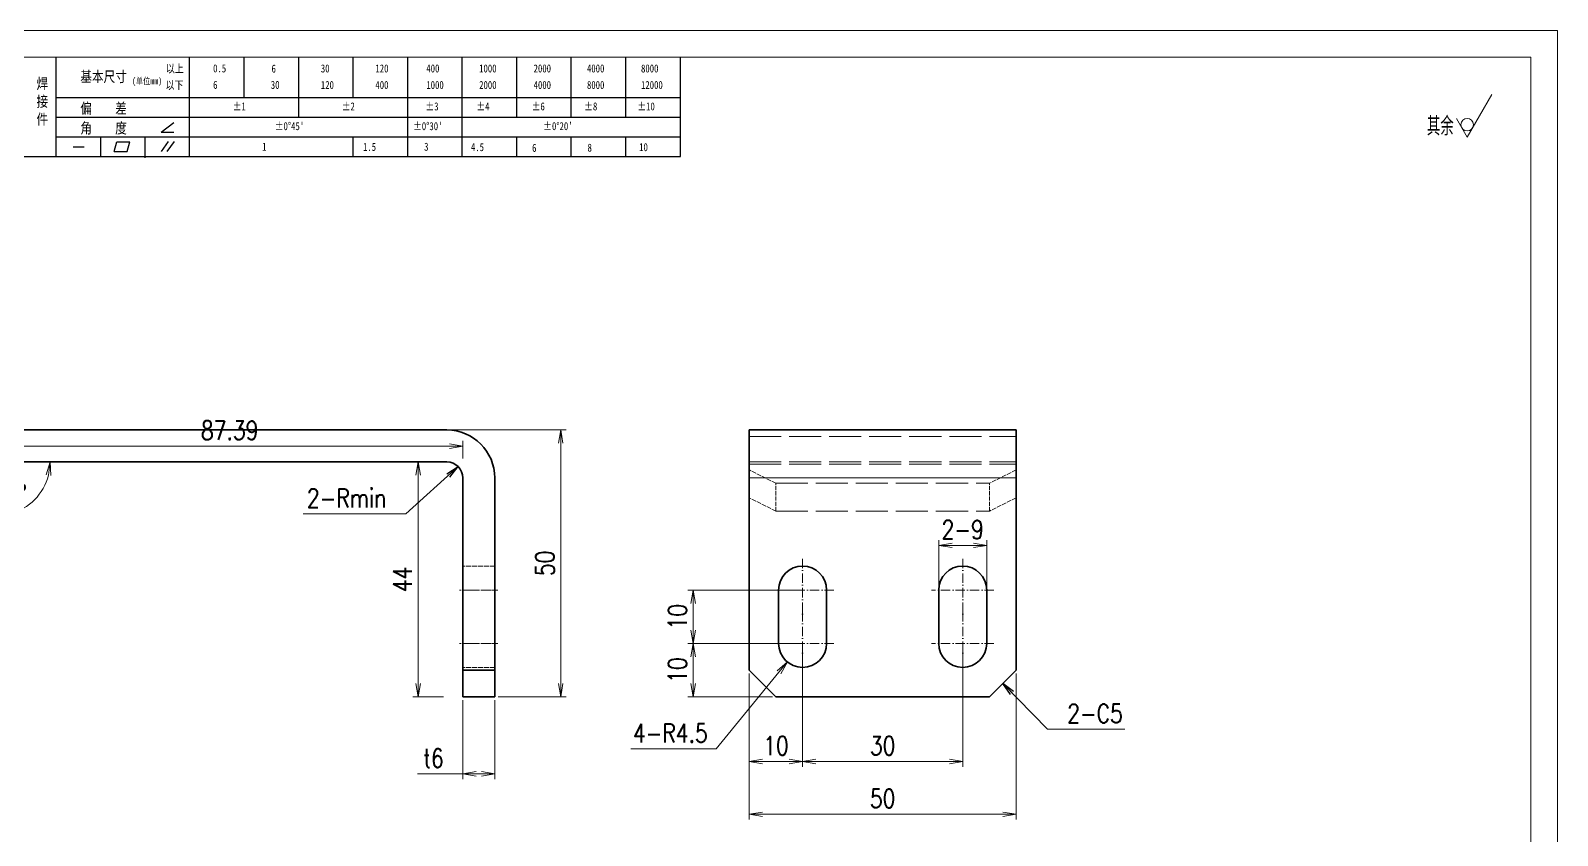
# Model space of a CAD drawing. Header units: millimetres. Extents: x 1333 to 38145, y -42879 to -3789.
# Drawn here: x 20534.8 to 20821, y -4289.6 to -4138.8 of the extents above; entities that cross this region are included whole.
import ezdxf

# ---------------------------------------------------------------- set-up
doc = ezdxf.new("R2010")
doc.units = ezdxf.units.MM
doc.header["$LTSCALE"] = 0.5
for name, pattern in [('AM_ISO02W050x2', [3.75, 3, -0.75]), ('AM_ISO08W050x2', [9, 6, -0.75, 1.5, -0.75]), ('DASHDOT', [18.5, 12, -3, 0.5, -3]), ('DASHED', [15, 12, -3]), ('DOT2', [0.125, 0, -0.125])]:
    doc.linetypes.add(name, pattern=pattern)
for name, color, linetype, lineweight in [('中心线', 2, 'AM_ISO08W050x2', 18), ('图框', 7, 'Continuous', 18), ('标注线', 3, 'Continuous', 18), ('粗实线', 7, 'Continuous', 35), ('虚线', 1, 'AM_ISO02W050x2', 18)]:
    doc.layers.add(name, color=color, linetype=linetype, lineweight=lineweight)
doc.layers.add('图\\M+19E79\\M+195B6\\M+18E9A', color=7, linetype='Continuous')
doc.layers.add('打印-禁用', color=7, linetype='Continuous', lineweight=15, plot=False)
doc.styles.add('DIM', font='romans.shx', dxfattribs={"width": 0.8, "bigfont": 'bigfont.shx'})
doc.styles.add('国标', font='simfang.ttf', dxfattribs={"width": 0.8})
doc.styles.add('机械长仿宋', font='gbenor.shx', dxfattribs={"height": 1, "bigfont": 'gbcbig.shx'})
doc.dimstyles.new('DEH 1-1', dxfattribs={"dimtxt": 3.5, "dimasz": 2.5, "dimexe": 1, "dimexo": 0.625, "dimgap": 1.2, "dimtad": 1, "dimtoh": 1, "dimdsep": 46, "dimtxsty": 'DIM', "dimblk": 'OPEN', "dimcen": 0, "dimclrd": 8, "dimclre": 8, "dimclrt": 2, "dimazin": 2, "dimtfac": 0.5, "dimtmove": 0, "dimatfit": 3, "dimldrblk": 'OPEN', "dimfxl": 0, "dimtolj": 2, "dimlwd": 18, "dimlwe": 18, "dimarcsym": 0})
doc.dimstyles.new('DEH 1-1$0', dxfattribs={"dimtxt": 3.5, "dimasz": 2.5, "dimexe": 1, "dimexo": 0.625, "dimgap": 1.2, "dimtad": 1, "dimzin": 9, "dimdsep": 46, "dimtxsty": 'DIM', "dimblk": 'OPEN', "dimcen": 0, "dimclrd": 8, "dimclre": 8, "dimclrt": 2, "dimazin": 2, "dimtfac": 0.5, "dimtmove": 0, "dimatfit": 3, "dimldrblk": 'OPEN', "dimfxl": 0, "dimtolj": 2, "dimlwd": 18, "dimlwe": 18, "dimarcsym": 0})
doc.dimstyles.new('DEH 1-1$4', dxfattribs={"dimtxt": 3.5, "dimasz": 2.5, "dimexe": 1, "dimexo": 0.625, "dimgap": 1.2, "dimtad": 1, "dimtoh": 1, "dimdsep": 46, "dimtxsty": 'DIM', "dimblk": 'OPEN', "dimcen": 0, "dimclrd": 8, "dimclre": 8, "dimclrt": 2, "dimazin": 2, "dimtfac": 0.5, "dimtofl": 0, "dimtmove": 0, "dimatfit": 3, "dimldrblk": 'OPEN', "dimfxl": 0, "dimtolj": 2, "dimlwd": 18, "dimlwe": 18, "dimarcsym": 0})

# ---------------------------------------------------------------- blocks, each defined once
blk = doc.blocks.new('GZDEH零件A3图框V01版')
at = {"layer": '图\\M+19E79\\M+195B6\\M+18E9A', "color": 9}
for p, q in [((2996.09, -1573.08), (2996.09, -1554.46)), ((3021.09, -1561.98), (3021.09, -1554.46)), ((3031.31, -1561.98), (3031.31, -1554.46)), ((3041.53, -1561.98), (3041.53, -1554.46)), ((3051.75, -1561.98), (3051.75, -1554.46)), ((3061.98, -1561.98), (3061.98, -1554.46)), ((3072.2, -1561.98), (3072.2, -1554.46)), ((3082.42, -1561.98), (3082.42, -1554.46)), ((3092.64, -1561.98), (3092.64, -1554.46)), ((3102.86, -1561.98), (3102.86, -1554.46)), ((3113.09, -1573.08), (3113.09, -1554.46)), ((2996.09, -1561.98), (3113.09, -1561.98)), ((3021.09, -1573.08), (3021.09, -1561.98)), ((3041.53, -1565.68), (3041.53, -1561.98)), ((3061.98, -1573.08), (3061.98, -1561.98)), ((3072.2, -1573.08), (3072.2, -1561.98)), ((3082.42, -1565.68), (3082.42, -1561.98)), ((3092.64, -1565.68), (3092.64, -1561.98)), ((3102.86, -1565.68), (3102.86, -1561.98)), ((2996.09, -1565.68), (3113.09, -1565.68)), ((3015.75, -1568.51), (3018.15, -1566.66)), ((2996.09, -1569.38), (3113.09, -1569.38)), ((2999.26, -1571.23), (3001.32, -1571.23)), ((3004.42, -1573.08), (3004.42, -1569.38)), ((3006.97, -1572.12), (3007.45, -1570.33)), ((3007.45, -1570.33), (3009.86, -1570.33)), ((3009.39, -1572.12), (3009.86, -1570.33)), ((3012.75, -1573.08), (3012.75, -1569.38)), ((3015.75, -1568.51), (3018.15, -1568.51)), ((3015.81, -1572.12), (3017.15, -1570.26)), ((3016.89, -1572.12), (3018.23, -1570.26)), ((3051.75, -1573.08), (3051.75, -1569.38)), ((3082.42, -1573.08), (3082.42, -1569.48)), ((3092.64, -1573.08), (3092.64, -1569.38)), ((3102.86, -1573.08), (3102.86, -1569.38)), ((2990.09, -1573.08), (3113.09, -1573.08)), ((3006.97, -1572.12), (3009.39, -1572.12)), ((3012.75, -1573.33), (3012.75, -1573.08))]:
    blk.add_line(p, q, dxfattribs=at)
at = {"layer": '图框', "linetype": 'Continuous'}
for p, q in [((3272.49, -1554.46), (2882.49, -1554.46)), ((3272.49, -1832.96), (3272.49, -1554.46))]:
    blk.add_line(p, q, dxfattribs=at)
at = {"layer": '打印-禁用', "linetype": 'Continuous'}
for p, q in [((3277.49, -1549.46), (2857.49, -1549.46)), ((3277.49, -1846.46), (3277.49, -1549.46))]:
    blk.add_line(p, q, dxfattribs=at)
at = {"layer": '图\\M+19E79\\M+195B6\\M+18E9A', "color": 9, "style": '国标', "width": 0.8}
for s, height, p in [('基本尺寸', 2, (3000.6, -1559.1)), ('以上', 1.5, (3016.64, -1557.33)), ('0.5', 1.5, (3025.49, -1557.3)), ('6', 1.5, (3036.45, -1557.34)), ('30', 1.5, (3045.69, -1557.31)), ('120', 1.5, (3055.91, -1557.31)), ('400', 1.5, (3065.46, -1557.31)), ('1000', 1.5, (3075.36, -1557.31)), ('2000', 1.5, (3085.57, -1557.31)), ('4000', 1.5, (3095.57, -1557.31)), ('8000', 1.5, (3105.7, -1557.31)), ('以下', 1.5, (3016.58, -1560.43)), ('6', 1.5, (3025.49, -1560.38)), ('30', 1.5, (3036.31, -1560.39)), ('120', 1.5, (3045.69, -1560.41)), ('400', 1.5, (3055.91, -1560.41)), ('1000', 1.5, (3065.46, -1560.41)), ('2000', 1.5, (3075.36, -1560.41)), ('4000', 1.5, (3085.57, -1560.41)), ('8000', 1.5, (3095.57, -1560.41)), ('12000', 1.5, (3105.7, -1560.41)), ('偏    差', 2, (3000.6, -1565.04)), ('±1', 1.5, (3029.16, -1564.42)), ('±2', 1.5, (3049.61, -1564.42)), ('±3', 1.5, (3065.3, -1564.42)), ('±4', 1.5, (3074.85, -1564.42)), ('±6', 1.5, (3085.22, -1564.42)), ('±8', 1.5, (3095.06, -1564.42)), ('±10', 1.5, (3105.02, -1564.42)), ('角    度', 2, (3000.6, -1568.74)), ("±0%%D45'", 1.5, (3037.06, -1568.12)), ("±0%%D30'", 1.5, (3062.98, -1568.12)), ("±0%%D20'", 1.5, (3087.38, -1568.12)), ('1', 1.5, (3034.69, -1571.98)), ('1.5', 1.5, (3053.59, -1572.01)), ('3', 1.5, (3065.05, -1571.98)), ('4.5', 1.5, (3073.82, -1572.05)), ('6', 1.5, (3085.28, -1572.19)), ('8', 1.5, (3095.68, -1572.15)), ('10', 1.5, (3105.36, -1572.06))]:
    blk.add_text(s, height=height, dxfattribs=at).set_placement(p)
at = {"layer": '图\\M+19E79\\M+195B6\\M+18E9A', "color": 9, "lineweight": 15, "style": '国标', "width": 0.8}
blk.add_text('(单位mm)', height=1.2, dxfattribs=at).set_placement((3010.27, -1559.51))
at = {"layer": '图\\M+19E79\\M+195B6\\M+18E9A', "color": 9, "insert": (2992.39, -1558.41), "char_height": 2, "width": 3.1877, "attachment_point": 1, "style": '国标'}
blk.add_mtext('焊\\P接\\P件', dxfattribs=at)
blk = doc.blocks.new('DEH A3')
at = {"layer": '图框'}
blk.add_blockref('GZDEH零件A3图框V01版', (-2857.49, 1846.46), dxfattribs=at)
blk = doc.blocks.new('FINISHER_NON')
at = {"layer": '标注线'}
for p, q in [((0, 0), (4.62, 8)), ((-2.02, 3.5), (0, 0))]:
    blk.add_line(p, q, dxfattribs=at)
blk.add_circle((0, 2.33), 1.17, dxfattribs=at)
blk = doc.blocks.new('其余不去材料')
at = {"layer": '标注线'}
blk.add_blockref('FINISHER_NON', (0, 0), dxfattribs=at)
at = {"layer": '标注线', "color": 7, "linetype": 'DOT2', "style": '机械长仿宋'}
blk.add_text('其余', height=3.5, dxfattribs=at).set_placement((-7.56, 0.3))
blk = doc.blocks.new('_Open')
at = {"color": 0, "linetype": 'ByBlock', "lineweight": -2}
for p, q in [((-1, 0.17), (0, 0)), ((-1, -0.17), (0, 0)), ((0, 0), (-1, 0))]:
    blk.add_line(p, q, dxfattribs=at)
blk = doc.blocks.new('*D40')
at = {"layer": 'Defpoints', "color": 0, "transparency": 16777216}
for p in [(20679.52, -4253.61), (20669.52, -4258.61), (20669.52, -4275.74)]:
    blk.add_point(p, dxfattribs=at)
at = {"layer": '标注线', "color": 8, "lineweight": 18, "transparency": 16777216}
for p, q in [((20679.52, -4254.23), (20679.52, -4276.74)), ((20669.52, -4259.23), (20669.52, -4276.74)), ((20677.02, -4275.74), (20672.02, -4275.74))]:
    blk.add_line(p, q, dxfattribs=at)
at = {"layer": '标注线', "color": 8, "lineweight": 18, "transparency": 16777216, "xscale": 2.5, "yscale": 2.5, "zscale": 2.5, "rotation": 180}
blk.add_blockref('_Open', (20669.52, -4275.74), dxfattribs=at)
at = {"layer": '标注线', "color": 8, "lineweight": 18, "transparency": 16777216, "xscale": 2.5, "yscale": 2.5, "zscale": 2.5}
blk.add_blockref('_Open', (20679.52, -4275.74), dxfattribs=at)
at = {"layer": '标注线', "color": 2, "transparency": 16777216, "insert": (20674.52, -4272.79), "char_height": 3.5, "attachment_point": 5, "style": 'DIM'}
blk.add_mtext('\\A2;10', dxfattribs=at)
blk = doc.blocks.new('*D41')
at = {"layer": 'Defpoints', "color": 0, "transparency": 16777216}
for p in [(20679.52, -4253.61), (20709.52, -4253.61), (20709.52, -4275.74)]:
    blk.add_point(p, dxfattribs=at)
at = {"layer": '标注线', "color": 8, "lineweight": 18, "transparency": 16777216}
for p, q in [((20679.52, -4254.23), (20679.52, -4276.74)), ((20709.52, -4254.23), (20709.52, -4276.74)), ((20682.02, -4275.74), (20707.02, -4275.74))]:
    blk.add_line(p, q, dxfattribs=at)
at = {"layer": '标注线', "color": 8, "lineweight": 18, "transparency": 16777216, "xscale": 2.5, "yscale": 2.5, "zscale": 2.5, "rotation": 180}
blk.add_blockref('_Open', (20679.52, -4275.74), dxfattribs=at)
at = {"layer": '标注线', "color": 8, "lineweight": 18, "transparency": 16777216, "xscale": 2.5, "yscale": 2.5, "zscale": 2.5}
blk.add_blockref('_Open', (20709.52, -4275.74), dxfattribs=at)
at = {"layer": '标注线', "color": 2, "transparency": 16777216, "insert": (20694.52, -4272.79), "char_height": 3.5, "attachment_point": 5, "style": 'DIM'}
blk.add_mtext('\\A2;30', dxfattribs=at)
blk = doc.blocks.new('*D42')
at = {"layer": 'Defpoints', "color": 0, "transparency": 16777216}
for p in [(20669.52, -4258.61), (20719.52, -4258.61), (20719.52, -4285.63)]:
    blk.add_point(p, dxfattribs=at)
at = {"layer": '标注线', "color": 8, "lineweight": 18, "transparency": 16777216}
for p, q in [((20669.52, -4259.23), (20669.52, -4286.63)), ((20719.52, -4259.23), (20719.52, -4286.63)), ((20672.02, -4285.63), (20717.02, -4285.63))]:
    blk.add_line(p, q, dxfattribs=at)
at = {"layer": '标注线', "color": 8, "lineweight": 18, "transparency": 16777216, "xscale": 2.5, "yscale": 2.5, "zscale": 2.5, "rotation": 180}
blk.add_blockref('_Open', (20669.52, -4285.63), dxfattribs=at)
at = {"layer": '标注线', "color": 8, "lineweight": 18, "transparency": 16777216, "xscale": 2.5, "yscale": 2.5, "zscale": 2.5}
blk.add_blockref('_Open', (20719.52, -4285.63), dxfattribs=at)
at = {"layer": '标注线', "color": 2, "transparency": 16777216, "insert": (20694.52, -4282.68), "char_height": 3.5, "attachment_point": 5, "style": 'DIM'}
blk.add_mtext('\\A2;50', dxfattribs=at)
blk = doc.blocks.new('*D43')
at = {"layer": 'Defpoints', "color": 0, "transparency": 16777216}
for p in [(20679.52, -4253.61), (20659.01, -4263.61), (20674.52, -4263.61)]:
    blk.add_point(p, dxfattribs=at)
at = {"layer": '标注线', "color": 8, "lineweight": 18, "transparency": 16777216}
for p, q in [((20678.89, -4253.61), (20658.01, -4253.61)), ((20659.01, -4256.11), (20659.01, -4261.11)), ((20673.89, -4263.61), (20658.01, -4263.61))]:
    blk.add_line(p, q, dxfattribs=at)
at = {"layer": '标注线', "color": 8, "lineweight": 18, "transparency": 16777216, "xscale": 2.5, "yscale": 2.5, "zscale": 2.5}
for p, rotation in [((20659.01, -4253.61), 90), ((20659.01, -4263.61), 270)]:
    blk.add_blockref('_Open', p, dxfattribs=dict(at, rotation=rotation))
at = {"layer": '标注线', "color": 2, "transparency": 16777216, "insert": (20656.06, -4258.61), "char_height": 3.5, "attachment_point": 5, "rotation": 90, "style": 'DIM'}
blk.add_mtext('\\A2;10', dxfattribs=at)
blk = doc.blocks.new('*D44')
at = {"layer": 'Defpoints', "color": 0, "transparency": 16777216}
for p in [(20659.01, -4243.61), (20679.52, -4243.61), (20679.52, -4253.61)]:
    blk.add_point(p, dxfattribs=at)
at = {"layer": '标注线', "color": 8, "lineweight": 18, "transparency": 16777216}
for p, q in [((20678.89, -4243.61), (20658.01, -4243.61)), ((20659.01, -4251.11), (20659.01, -4246.11)), ((20678.89, -4253.61), (20658.01, -4253.61))]:
    blk.add_line(p, q, dxfattribs=at)
at = {"layer": '标注线', "color": 8, "lineweight": 18, "transparency": 16777216, "xscale": 2.5, "yscale": 2.5, "zscale": 2.5}
for p, rotation in [((20659.01, -4243.61), 90), ((20659.01, -4253.61), 270)]:
    blk.add_blockref('_Open', p, dxfattribs=dict(at, rotation=rotation))
at = {"layer": '标注线', "color": 2, "transparency": 16777216, "insert": (20656.06, -4248.61), "char_height": 3.5, "attachment_point": 5, "rotation": 90, "style": 'DIM'}
blk.add_mtext('\\A2;10', dxfattribs=at)
blk = doc.blocks.new('*D45')
at = {"layer": 'Defpoints', "color": 0, "transparency": 16777216}
for p in [(20714.02, -4235.24), (20705.02, -4243.61), (20714.02, -4243.61)]:
    blk.add_point(p, dxfattribs=at)
at = {"layer": '标注线', "color": 8, "lineweight": 18, "transparency": 16777216}
for p, q in [((20705.02, -4242.98), (20705.02, -4234.24)), ((20707.52, -4235.24), (20711.52, -4235.24)), ((20714.02, -4242.98), (20714.02, -4234.24))]:
    blk.add_line(p, q, dxfattribs=at)
at = {"layer": '标注线', "color": 8, "lineweight": 18, "transparency": 16777216, "xscale": 2.5, "yscale": 2.5, "zscale": 2.5, "rotation": 180}
blk.add_blockref('_Open', (20705.02, -4235.24), dxfattribs=at)
at = {"layer": '标注线', "color": 8, "lineweight": 18, "transparency": 16777216, "xscale": 2.5, "yscale": 2.5, "zscale": 2.5}
blk.add_blockref('_Open', (20714.02, -4235.24), dxfattribs=at)
at = {"layer": '标注线', "color": 2, "transparency": 16777216, "insert": (20709.52, -4232.29), "char_height": 3.5, "attachment_point": 5, "style": 'DIM'}
blk.add_mtext('\\A2;2-9', dxfattribs=at)
blk = doc.blocks.new('*D46')
at = {"layer": 'Defpoints', "color": 0, "transparency": 16777216}
for p in [(20679.52, -4253.61), (20676.66, -4257.09)]:
    blk.add_point(p, dxfattribs=at)
at = {"layer": '标注线', "color": 8, "lineweight": 18, "transparency": 16777216}
for p, q in [((20663.31, -4273.35), (20675.07, -4259.02)), ((20647.31, -4273.35), (20663.31, -4273.35))]:
    blk.add_line(p, q, dxfattribs=at)
at = {"layer": '标注线', "color": 8, "lineweight": 18, "transparency": 16777216, "xscale": 2.5, "yscale": 2.5, "zscale": 2.5, "rotation": 50.61477008965069}
blk.add_blockref('_Open', (20676.66, -4257.09), dxfattribs=at)
at = {"layer": '标注线', "color": 2, "transparency": 16777216, "insert": (20654.71, -4270.4), "char_height": 3.5, "attachment_point": 5, "style": 'DIM'}
blk.add_mtext('\\A2;4-R4.5', dxfattribs=at)
blk = doc.blocks.new('*D54')
at = {"layer": 'Defpoints', "color": 0, "transparency": 16777216}
for p in [(20612.81, -4213.61), (20621.81, -4263.61), (20634.16, -4263.61)]:
    blk.add_point(p, dxfattribs=at)
at = {"layer": '标注线', "color": 8, "lineweight": 18, "transparency": 16777216}
for p, q in [((20613.44, -4213.61), (20635.16, -4213.61)), ((20634.16, -4216.11), (20634.16, -4261.11)), ((20622.44, -4263.61), (20635.16, -4263.61))]:
    blk.add_line(p, q, dxfattribs=at)
at = {"layer": '标注线', "color": 8, "lineweight": 18, "transparency": 16777216, "xscale": 2.5, "yscale": 2.5, "zscale": 2.5}
for p, rotation in [((20634.16, -4213.61), 90), ((20634.16, -4263.61), 270)]:
    blk.add_blockref('_Open', p, dxfattribs=dict(at, rotation=rotation))
at = {"layer": '标注线', "color": 2, "transparency": 16777216, "insert": (20631.21, -4238.61), "char_height": 3.5, "attachment_point": 5, "rotation": 90, "style": 'DIM'}
blk.add_mtext('\\A2;50', dxfattribs=at)
blk = doc.blocks.new('*D55')
at = {"layer": 'Defpoints', "color": 0, "transparency": 16777216}
for p in [(20615.81, -4263.61), (20621.81, -4263.61), (20615.81, -4278.06)]:
    blk.add_point(p, dxfattribs=at)
at = {"layer": '标注线', "color": 8, "lineweight": 18, "transparency": 16777216}
for p, q in [((20615.81, -4264.23), (20615.81, -4279.06)), ((20621.81, -4264.23), (20621.81, -4279.06)), ((20615.81, -4278.06), (20607.31, -4278.06)), ((20619.31, -4278.06), (20618.31, -4278.06))]:
    blk.add_line(p, q, dxfattribs=at)
at = {"layer": '标注线', "color": 8, "lineweight": 18, "transparency": 16777216, "xscale": 2.5, "yscale": 2.5, "zscale": 2.5, "rotation": 180}
blk.add_blockref('_Open', (20615.81, -4278.06), dxfattribs=at)
at = {"layer": '标注线', "color": 8, "lineweight": 18, "transparency": 16777216, "xscale": 2.5, "yscale": 2.5, "zscale": 2.5}
blk.add_blockref('_Open', (20621.81, -4278.06), dxfattribs=at)
at = {"layer": '标注线', "color": 2, "transparency": 16777216, "insert": (20610.31, -4275.11), "char_height": 3.5, "attachment_point": 5, "style": 'DIM'}
blk.add_mtext('\\A2;t6', dxfattribs=at)
blk = doc.blocks.new('*D61')
at = {"layer": 'Defpoints', "color": 0, "transparency": 16777216}
for p in [(20527.72, -4220.01), (20529.22, -4219.61), (20642.81, -4219.61), (20516.82, -4226.3), (20526.68, -4229.5)]:
    blk.add_point(p, dxfattribs=at)
at = {"layer": '标注线', "color": 8, "lineweight": 18, "transparency": 16777216}
blk.add_arc((20528.42, -4219.61), 10.04, 224.302, 345.698, dxfattribs=at)
at = {"layer": '标注线', "color": 8, "lineweight": 18, "transparency": 16777216, "xscale": 2.5, "yscale": 2.5, "zscale": 2.5}
for p, rotation in [((20538.46, -4219.61), 82.84898050427984), ((20519.72, -4224.63), 127.1510194957465)]:
    blk.add_blockref('_Open', p, dxfattribs=dict(at, rotation=rotation))
at = {"layer": '标注线', "color": 2, "transparency": 16777216, "insert": (20530.25, -4226.46), "char_height": 3.5, "attachment_point": 5, "rotation": 15, "style": 'DIM'}
blk.add_mtext('\\A2;150\\M+1818B', dxfattribs=at)
blk = doc.blocks.new('*D127')
at = {"color": 8, "lineweight": 18, "transparency": 16777216}
for p, q in [((20528.42, -4218.98), (20528.42, -4215.63)), ((20615.81, -4218.98), (20615.81, -4215.63)), ((20530.92, -4216.63), (20613.31, -4216.63))]:
    blk.add_line(p, q, dxfattribs=at)
at = {"layer": 'Defpoints', "color": 0, "transparency": 16777216}
for p in [(20615.81, -4216.63), (20528.42, -4219.61), (20615.81, -4219.61)]:
    blk.add_point(p, dxfattribs=at)
at = {"color": 8, "lineweight": 18, "transparency": 16777216, "xscale": 2.5, "yscale": 2.5, "zscale": 2.5, "rotation": 180}
blk.add_blockref('_Open', (20528.42, -4216.63), dxfattribs=at)
at = {"color": 8, "lineweight": 18, "transparency": 16777216, "xscale": 2.5, "yscale": 2.5, "zscale": 2.5}
blk.add_blockref('_Open', (20615.81, -4216.63), dxfattribs=at)
at = {"color": 2, "transparency": 16777216, "insert": (20572.11, -4213.68), "char_height": 3.5, "attachment_point": 5, "style": 'DIM'}
blk.add_mtext('\\A2;87.39', dxfattribs=at)
blk = doc.blocks.new('*D128')
at = {"color": 8, "lineweight": 18, "transparency": 16777216}
for p, q in [((20612.19, -4219.61), (20606.44, -4219.61)), ((20607.44, -4222.11), (20607.44, -4261.11)), ((20612.19, -4263.61), (20606.44, -4263.61))]:
    blk.add_line(p, q, dxfattribs=at)
at = {"layer": 'Defpoints', "color": 0, "transparency": 16777216}
for p in [(20612.81, -4219.61), (20607.44, -4263.61), (20612.81, -4263.61)]:
    blk.add_point(p, dxfattribs=at)
at = {"color": 8, "lineweight": 18, "transparency": 16777216, "xscale": 2.5, "yscale": 2.5, "zscale": 2.5}
for p, rotation in [((20607.44, -4219.61), 90), ((20607.44, -4263.61), 270)]:
    blk.add_blockref('_Open', p, dxfattribs=dict(at, rotation=rotation))
at = {"color": 2, "transparency": 16777216, "insert": (20604.49, -4241.61), "char_height": 3.5, "attachment_point": 5, "rotation": 90, "style": 'DIM'}
blk.add_mtext('\\A2;44', dxfattribs=at)

msp = doc.modelspace()

# ---------------------------------------------------------------- linework, layer by layer
at = {"color": 7, "lineweight": 13}
msp.add_line((20669.515, -4222.607), (20719.515, -4222.607), dxfattribs=at)
at = {"layer": '中心线', "linetype": 'DASHDOT', "lineweight": 13, "ltscale": 0.2925}
for p, q in [((20679.515, -4237.757), (20679.515, -4249.457)), ((20709.515, -4237.757), (20709.515, -4249.457)), ((20685.365, -4243.607), (20673.665, -4243.607)), ((20715.365, -4243.607), (20703.665, -4243.607)), ((20679.515, -4247.757), (20679.515, -4259.457)), ((20709.515, -4247.757), (20709.515, -4259.457)), ((20685.365, -4253.607), (20673.665, -4253.607)), ((20715.365, -4253.607), (20703.665, -4253.607))]:
    msp.add_line(p, q, dxfattribs=at)
at = {"layer": '中心线', "linetype": 'DASHDOT', "lineweight": 13, "ltscale": 0.180015}
for p, q in [((20622.411, -4243.607), (20615.211, -4243.607)), ((20622.411, -4253.607), (20615.211, -4253.607))]:
    msp.add_line(p, q, dxfattribs=at)
at = {"layer": '粗实线', "lineweight": 35}
for p, q in [((20529.223, -4213.607), (20612.811, -4213.607)), ((20669.515, -4213.607), (20719.515, -4213.607)), ((20528.419, -4219.607), (20612.811, -4219.607)), ((20615.811, -4222.607), (20615.811, -4258.607)), ((20621.811, -4222.607), (20621.811, -4258.607)), ((20669.515, -4222.607), (20669.515, -4258.607)), ((20719.515, -4222.607), (20719.515, -4258.607)), ((20674.515, -4263.607), (20714.515, -4263.607))]:
    msp.add_line(p, q, dxfattribs=at)
at = {"layer": '粗实线', "lineweight": 35, "ltscale": 0.225}
for p, q in [((20669.515, -4222.607), (20669.515, -4213.607)), ((20719.515, -4222.607), (20719.515, -4213.607))]:
    msp.add_line(p, q, dxfattribs=at)
at = {"layer": '粗实线', "lineweight": 35, "ltscale": 0.25}
for p, q in [((20675.015, -4243.607), (20675.015, -4253.607)), ((20684.015, -4253.607), (20684.015, -4243.607)), ((20705.015, -4243.607), (20705.015, -4253.607)), ((20714.015, -4253.607), (20714.015, -4243.607))]:
    msp.add_line(p, q, dxfattribs=at)
at = {"layer": '粗实线', "lineweight": 35, "ltscale": 0.125}
for p, q in [((20615.811, -4263.607), (20615.811, -4258.607)), ((20621.811, -4263.607), (20621.811, -4258.607))]:
    msp.add_line(p, q, dxfattribs=at)
at = {"layer": '粗实线', "lineweight": 35, "ltscale": 0.15}
for p, q in [((20621.811, -4258.607), (20615.811, -4258.607)), ((20621.811, -4263.607), (20615.811, -4263.607))]:
    msp.add_line(p, q, dxfattribs=at)
at = {"layer": '粗实线', "lineweight": 35, "ltscale": 0.176777}
for p, q in [((20674.515, -4263.607), (20669.515, -4258.607)), ((20719.515, -4258.607), (20714.515, -4263.607))]:
    msp.add_line(p, q, dxfattribs=at)
at = {"layer": '粗实线', "lineweight": 35}
for centre, radius, start, end in [((20612.811, -4222.607), 9, 0, 90), ((20612.811, -4222.607), 3, 0, 90), ((20679.515, -4243.607), 4.5, 360, 180), ((20709.515, -4243.607), 4.5, 360, 180), ((20679.515, -4253.607), 4.5, 180, 360), ((20709.515, -4253.607), 4.5, 180, 360)]:
    msp.add_arc(centre, radius, start, end, dxfattribs=at)
at = {"layer": '虚线', "linetype": 'DASHED', "lineweight": 13}
for p, q in [((20669.515, -4214.813), (20719.515, -4214.813)), ((20669.515, -4219.607), (20719.515, -4219.607)), ((20669.515, -4220.009), (20719.515, -4220.009)), ((20669.515, -4222.607), (20719.515, -4222.607)), ((20674.515, -4223.607), (20714.515, -4223.607)), ((20674.515, -4228.803), (20714.515, -4228.803))]:
    msp.add_line(p, q, dxfattribs=at)
at = {"layer": '虚线', "linetype": 'DASHED', "lineweight": 13, "ltscale": 0.139754}
for p, q in [((20674.515, -4223.607), (20669.515, -4221.107)), ((20719.515, -4221.107), (20714.515, -4223.607)), ((20674.515, -4228.803), (20669.515, -4226.303)), ((20719.515, -4226.303), (20714.515, -4228.803))]:
    msp.add_line(p, q, dxfattribs=at)
at = {"layer": '虚线', "linetype": 'DASHED', "lineweight": 13, "ltscale": 0.129904}
for p, q in [((20674.515, -4228.803), (20674.515, -4223.607)), ((20714.515, -4228.803), (20714.515, -4223.607))]:
    msp.add_line(p, q, dxfattribs=at)
at = {"layer": '虚线', "linetype": 'DASHED', "lineweight": 13, "ltscale": 0.15}
for p, q in [((20621.811, -4239.107), (20615.811, -4239.107)), ((20621.811, -4239.107), (20615.811, -4239.107)), ((20615.811, -4243.607), (20621.811, -4243.607)), ((20615.811, -4243.607), (20621.811, -4243.607)), ((20615.811, -4243.607), (20621.811, -4243.607)), ((20615.811, -4243.607), (20621.811, -4243.607)), ((20615.811, -4253.607), (20621.811, -4253.607)), ((20615.811, -4253.607), (20621.811, -4253.607)), ((20615.811, -4253.607), (20621.811, -4253.607)), ((20615.811, -4253.607), (20621.811, -4253.607)), ((20621.811, -4258.107), (20615.811, -4258.107)), ((20621.811, -4258.107), (20615.811, -4258.107)), ((20621.811, -4258.607), (20615.811, -4258.607))]:
    msp.add_line(p, q, dxfattribs=at)

# ---------------------------------------------------------------- block references
at = {"layer": '图框'}
msp.add_blockref('DEH A3', (20401.008, -4435.764), dxfattribs=at)
at = {"layer": '标注线'}
msp.add_blockref('其余不去材料', (20804.089, -4158.728), dxfattribs=at)

# ---------------------------------------------------------------- texts
at = {"layer": '标注线', "color": 2, "char_height": 3.5, "style": 'DIM'}
for s, insert, attachment_point in [('2-\\A2;Rmin', (20601.464, -4228.112), 9), ('\\A2;2-C5', (20729.104, -4268.494), 7)]:
    msp.add_mtext(s, dxfattribs=dict(at, insert=insert, attachment_point=attachment_point))

# ---------------------------------------------------------------- dimensions: what is measured, and where the dimension line sits
dim = msp.add_linear_dim(base=(20615.811, -4216.635), p1=(20528.419, -4219.607), p2=(20615.811, -4219.607), dimstyle='DEH 1-1$0')
dim.commit()
dim.dimension.update_dxf_attribs({"geometry": '*D127', "text_midpoint": (20572.115, -4213.685)})
dim = msp.add_linear_dim(base=(20607.44, -4263.607), p1=(20612.811, -4219.607), p2=(20612.811, -4263.607), angle=90, dimstyle='DEH 1-1$0')
dim.commit()
dim.dimension.update_dxf_attribs({"geometry": '*D128', "text_midpoint": (20604.49, -4241.607)})
at = {"layer": '标注线'}
for base, p1, p2, picture, middle in [((20634.155, -4263.607), (20612.811, -4213.607), (20621.811, -4263.607), '*D54', (20631.205, -4238.607)), ((20659.015, -4243.607), (20679.515, -4253.607), (20679.515, -4243.607), '*D44', (20656.065, -4248.607)), ((20659.015, -4263.607), (20679.515, -4253.607), (20674.515, -4263.607), '*D43', (20656.065, -4258.607))]:
    dim = msp.add_linear_dim(base=base, p1=p1, p2=p2, angle=90, dimstyle='DEH 1-1$0', dxfattribs=at)
    dim.commit()
    dim.dimension.update_dxf_attribs({"geometry": picture, "text_midpoint": middle})
dim = msp.add_angular_dim_2l(base=(20526.675, -4229.496), line1=((20527.723, -4220.009), (20516.821, -4226.303)), line2=((20529.223, -4219.607), (20642.811, -4219.607)), dimstyle='DEH 1-1', dxfattribs=at)
dim.commit()
dim.dimension.update_dxf_attribs({"geometry": '*D61', "text_midpoint": (20530.254, -4226.457)})
dim = msp.add_linear_dim(base=(20714.015, -4235.243), p1=(20705.015, -4243.607), p2=(20714.015, -4243.607), text='2-<>', dimstyle='DEH 1-1$0', dxfattribs=at)
dim.commit()
dim.dimension.update_dxf_attribs({"geometry": '*D45', "text_midpoint": (20709.515, -4235.243), "dimtype": 160})
dim = msp.add_radius_dim(center=(20679.515, -4253.607), mpoint=(20676.66, -4257.085), text='4-<>', dimstyle='DEH 1-1$4', dxfattribs=at)
dim.commit()
dim.dimension.update_dxf_attribs({"geometry": '*D46', "text_midpoint": (20654.707, -4273.35), "dimtype": 164})
for base, p1, p2, picture, middle in [((20669.515, -4275.742), (20679.515, -4253.607), (20669.515, -4258.607), '*D40', (20674.515, -4272.792)), ((20709.515, -4275.742), (20679.515, -4253.607), (20709.515, -4253.607), '*D41', (20694.515, -4272.792)), ((20719.515, -4285.626), (20669.515, -4258.607), (20719.515, -4258.607), '*D42', (20694.515, -4282.676))]:
    dim = msp.add_linear_dim(base=base, p1=p1, p2=p2, dimstyle='DEH 1-1$0', dxfattribs=at)
    dim.commit()
    dim.dimension.update_dxf_attribs({"geometry": picture, "text_midpoint": middle})
dim = msp.add_linear_dim(base=(20615.811, -4278.065), p1=(20621.811, -4263.607), p2=(20615.811, -4263.607), text='t<>', dimstyle='DEH 1-1$0', dxfattribs=at)
dim.commit()
dim.dimension.update_dxf_attribs({"geometry": '*D55', "text_midpoint": (20610.311, -4275.115)})

# ---------------------------------------------------------------- leaders
at = {"layer": '标注线', "annotation_type": 0, "has_hookline": 1}
for points, hookline_direction, text_width in [([(20614.932, -4220.486), (20605.164, -4229.312), (20602.664, -4229.312)], 1, 15.6), ([(20717.015, -4261.107), (20725.404, -4269.694), (20727.904, -4269.694)], 0, 10.8)]:
    msp.add_leader(points, dimstyle='DEH 1-1', override={"dimgap": 1.2, "dimtad": 1}, dxfattribs=dict(at, hookline_direction=hookline_direction, text_width=text_width))

doc.saveas('drawing.dxf')
